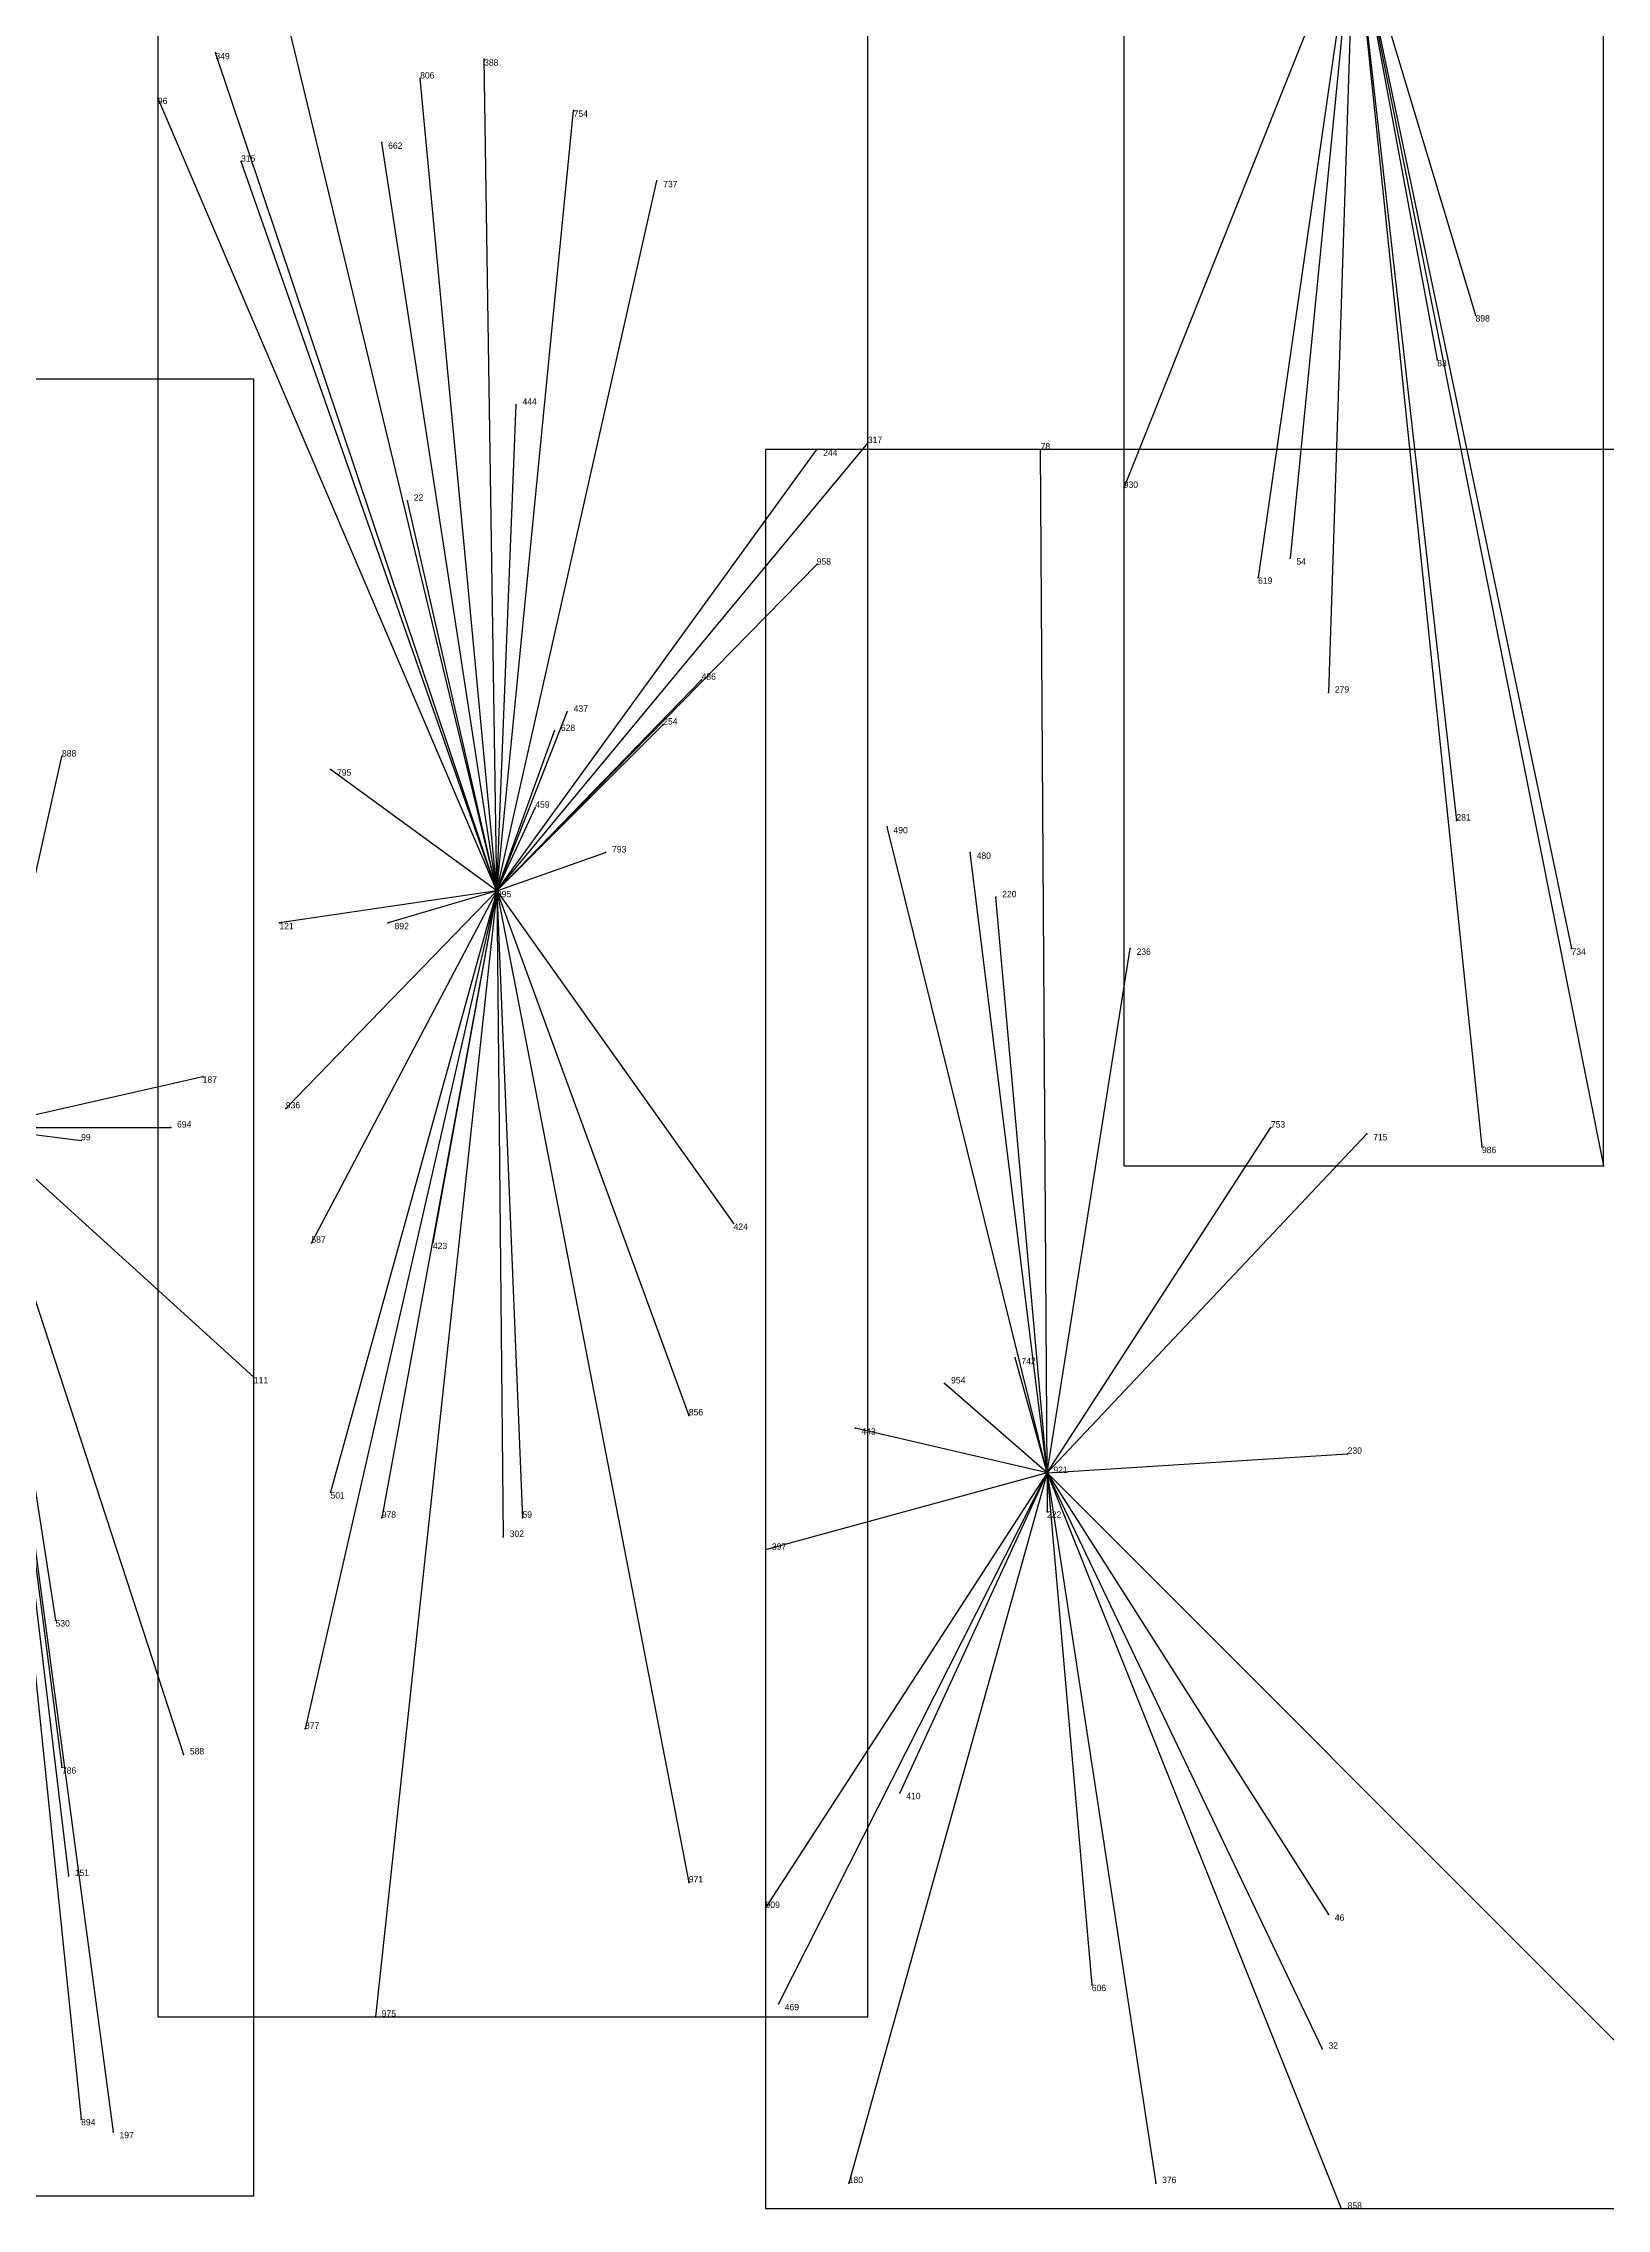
# Model space of a CAD drawing. Extents: x 0 to 1, y 0 to 1.
# Drawn here: x 0.6261 to 0.8705, y 0.002 to 0.3405 of the extents above; entities that cross this region are included whole.
import ezdxf

# ---------------------------------------------------------------- set-up
doc = ezdxf.new("R2010")
doc.units = 0
for name, color, linetype in [('Clients', 3, 'CONTINUOUS'), ('Facilities', 3, 'CONTINUOUS'), ('Facilities_lines', 3, 'CONTINUOUS'), ('Min_max_boxes', 1, 'CONTINUOUS'), ('Normals', 1, 'CONTINUOUS'), ('Source_points', 5, 'CONTINUOUS'), ('Text', 3, 'CONTINUOUS')]:
    doc.layers.add(name, color=color, linetype=linetype)

msp = doc.modelspace()

# ---------------------------------------------------------------- linework, layer by layer
at = {"layer": 'Clients', "color": 5}
for p in [(0.653, 0.339), (0.695, 0.338), (0.644, 0.332), (0.685, 0.335), (0.709, 0.33), (0.679, 0.325), (0.657, 0.322), (0.722, 0.319), (0.85, 0.298), (0.844, 0.291), (0.7, 0.284), (0.755, 0.278), (0.747, 0.277), (0.782, 0.277), (0.795, 0.271), (0.683, 0.269), (0.747, 0.259), (0.821, 0.26), (0.816, 0.257), (0.729, 0.241), (0.827, 0.239), (0.708, 0.236), (0.723, 0.234), (0.706, 0.233), (0.629, 0.229), (0.671, 0.227), (0.703, 0.221), (0.758, 0.218), (0.847, 0.219), (0.714, 0.214), (0.771, 0.214), (0.775, 0.207), (0.663, 0.203), (0.68, 0.203), (0.796, 0.199), (0.865, 0.199), (0.651, 0.179), (0.664, 0.174), (0.646, 0.171), (0.818, 0.171), (0.833, 0.17), (0.632, 0.169), (0.851, 0.168), (0.87, 0.165), (0.734, 0.156), (0.668, 0.153), (0.687, 0.153), (0.778, 0.135), (0.659, 0.132), (0.767, 0.131), (0.727, 0.126), (0.753, 0.124), (0.83, 0.12), (0.671, 0.114), (0.679, 0.11), (0.701, 0.11), (0.783, 0.111), (0.698, 0.107), (0.739, 0.105), (0.628, 0.094), (0.667, 0.077), (0.648, 0.073), (0.629, 0.071), (0.76, 0.067), (0.63, 0.054), (0.727, 0.053), (0.739, 0.049), (0.827, 0.048), (0.741, 0.034), (0.79, 0.037), (0.678, 0.032), (0.826, 0.027), (0.632, 0.016), (0.637, 0.014), (0.752, 0.006), (0.8, 0.006), (0.829, 0.002)]:
    msp.add_point(p, dxfattribs=at)
at = {"layer": 'Facilities', "color": 3}
for p in [(0.697, 0.208), (0.783, 0.117)]:
    msp.add_point(p, dxfattribs=at)
at = {"layer": 'Facilities_lines', "color": 3}
for p, q in [((0.697, 0.208), (0.658, 0.37)), ((0.831, 0.361), (0.795, 0.271)), ((0.831, 0.361), (0.816, 0.257)), ((0.831, 0.361), (0.821, 0.26)), ((0.831, 0.361), (0.827, 0.239)), ((0.831, 0.361), (0.844, 0.291)), ((0.831, 0.361), (0.847, 0.219)), ((0.831, 0.361), (0.87, 0.165)), ((0.831, 0.361), (0.865, 0.199)), ((0.831, 0.361), (0.85, 0.298)), ((0.831, 0.361), (0.851, 0.168)), ((0.697, 0.208), (0.653, 0.339)), ((0.697, 0.208), (0.695, 0.338)), ((0.697, 0.208), (0.644, 0.332)), ((0.697, 0.208), (0.685, 0.335)), ((0.697, 0.208), (0.709, 0.33)), ((0.697, 0.208), (0.679, 0.325)), ((0.697, 0.208), (0.657, 0.322)), ((0.697, 0.208), (0.722, 0.319)), ((0.697, 0.208), (0.7, 0.284)), ((0.697, 0.208), (0.755, 0.278)), ((0.697, 0.208), (0.747, 0.277)), ((0.783, 0.117), (0.782, 0.277)), ((0.697, 0.208), (0.683, 0.269)), ((0.697, 0.208), (0.747, 0.259)), ((0.697, 0.208), (0.729, 0.241)), ((0.697, 0.208), (0.708, 0.236)), ((0.697, 0.208), (0.723, 0.234)), ((0.697, 0.208), (0.706, 0.233)), ((0.616, 0.171), (0.629, 0.229)), ((0.697, 0.208), (0.671, 0.227)), ((0.697, 0.208), (0.703, 0.221)), ((0.783, 0.117), (0.758, 0.218)), ((0.697, 0.208), (0.714, 0.214)), ((0.783, 0.117), (0.771, 0.214)), ((0.697, 0.208), (0.663, 0.203)), ((0.697, 0.208), (0.664, 0.174)), ((0.697, 0.208), (0.667, 0.077)), ((0.697, 0.208), (0.668, 0.153)), ((0.697, 0.208), (0.671, 0.114)), ((0.697, 0.208), (0.678, 0.032)), ((0.697, 0.208), (0.679, 0.11)), ((0.697, 0.208), (0.68, 0.203)), ((0.697, 0.208), (0.687, 0.153)), ((0.697, 0.208), (0.701, 0.11)), ((0.697, 0.208), (0.698, 0.107)), ((0.697, 0.208), (0.734, 0.156)), ((0.697, 0.208), (0.727, 0.126)), ((0.697, 0.208), (0.727, 0.053)), ((0.783, 0.117), (0.775, 0.207)), ((0.783, 0.117), (0.796, 0.199)), ((0.616, 0.171), (0.651, 0.179)), ((0.616, 0.171), (0.632, 0.169)), ((0.616, 0.171), (0.659, 0.132)), ((0.616, 0.171), (0.63, 0.054)), ((0.616, 0.171), (0.637, 0.014)), ((0.616, 0.171), (0.628, 0.094)), ((0.616, 0.171), (0.648, 0.073)), ((0.616, 0.171), (0.646, 0.171)), ((0.616, 0.171), (0.629, 0.071)), ((0.616, 0.171), (0.632, 0.016)), ((0.783, 0.117), (0.818, 0.171)), ((0.783, 0.117), (0.833, 0.17)), ((0.783, 0.117), (0.778, 0.135)), ((0.783, 0.117), (0.767, 0.131)), ((0.783, 0.117), (0.753, 0.124)), ((0.783, 0.117), (0.83, 0.12)), ((0.783, 0.117), (0.739, 0.105)), ((0.783, 0.117), (0.739, 0.049)), ((0.783, 0.117), (0.741, 0.034)), ((0.783, 0.117), (0.752, 0.006)), ((0.783, 0.117), (0.76, 0.067)), ((0.783, 0.117), (0.8, 0.006)), ((0.783, 0.117), (0.783, 0.111)), ((0.783, 0.117), (0.79, 0.037)), ((0.783, 0.117), (0.872, 0.028)), ((0.783, 0.117), (0.826, 0.027)), ((0.783, 0.117), (0.827, 0.048)), ((0.783, 0.117), (0.829, 0.002))]:
    msp.add_line(p, q, dxfattribs=at)
at = {"layer": 'Min_max_boxes', "color": 1}
for p, q in [((0.795, 0.542), (0.795, 0.165)), ((0.795, 0.542), (0.795, 0.165)), ((0.87, 0.165), (0.87, 0.542)), ((0.87, 0.165), (0.87, 0.542)), ((0.644, 0.37), (0.644, 0.032)), ((0.644, 0.37), (0.644, 0.032)), ((0.755, 0.032), (0.755, 0.37)), ((0.755, 0.032), (0.755, 0.37)), ((0.659, 0.288), (0.558, 0.288)), ((0.659, 0.288), (0.558, 0.288)), ((0.659, 0.004), (0.659, 0.288)), ((0.659, 0.004), (0.659, 0.288)), ((0.659, 0.288), (0.659, 0.288)), ((0.872, 0.277), (0.739, 0.277)), ((0.739, 0.277), (0.739, 0.002)), ((0.872, 0.277), (0.739, 0.277)), ((0.739, 0.277), (0.739, 0.002)), ((0.739, 0.277), (0.739, 0.277)), ((0.795, 0.165), (0.87, 0.165)), ((0.795, 0.165), (0.87, 0.165)), ((0.795, 0.165), (0.795, 0.165)), ((0.87, 0.165), (0.87, 0.165)), ((0.644, 0.032), (0.755, 0.032)), ((0.644, 0.032), (0.755, 0.032)), ((0.644, 0.032), (0.644, 0.032)), ((0.755, 0.032), (0.755, 0.032)), ((0.558, 0.004), (0.659, 0.004)), ((0.558, 0.004), (0.659, 0.004)), ((0.659, 0.004), (0.659, 0.004)), ((0.739, 0.002), (0.872, 0.002)), ((0.739, 0.002), (0.872, 0.002)), ((0.739, 0.002), (0.739, 0.002))]:
    msp.add_line(p, q, dxfattribs=at)
at = {"layer": 'Normals', "color": 1}
for p, q in [((0.653, 0.339), (0.653, 0.339, 0.1)), ((0.695, 0.338), (0.695, 0.338, 0.1)), ((0.644, 0.332), (0.644, 0.332, 0.1)), ((0.685, 0.335), (0.685, 0.335, 0.1)), ((0.709, 0.33), (0.709, 0.33, 0.1)), ((0.679, 0.325), (0.679, 0.325, 0.1)), ((0.657, 0.322), (0.657, 0.322, 0.1)), ((0.722, 0.319), (0.722, 0.319, 0.1)), ((0.85, 0.298), (0.85, 0.298, 0.1)), ((0.844, 0.291), (0.844, 0.291, 0.1)), ((0.7, 0.284), (0.7, 0.284, 0.1)), ((0.755, 0.278), (0.755, 0.278, 0.1)), ((0.747, 0.277), (0.747, 0.277, 0.1)), ((0.782, 0.277), (0.782, 0.277, 0.1)), ((0.795, 0.271), (0.795, 0.271, 0.1)), ((0.683, 0.269), (0.683, 0.269, 0.1)), ((0.747, 0.259), (0.747, 0.259, 0.1)), ((0.821, 0.26), (0.821, 0.26, 0.1)), ((0.816, 0.257), (0.816, 0.257, 0.1)), ((0.729, 0.241), (0.729, 0.241, 0.1)), ((0.827, 0.239), (0.827, 0.239, 0.1)), ((0.708, 0.236), (0.708, 0.236, 0.1)), ((0.723, 0.234), (0.723, 0.234, 0.1)), ((0.706, 0.233), (0.706, 0.233, 0.1)), ((0.629, 0.229), (0.629, 0.229, 0.1)), ((0.671, 0.227), (0.671, 0.227, 0.1)), ((0.703, 0.221), (0.703, 0.221, 0.1)), ((0.758, 0.218), (0.758, 0.218, 0.1)), ((0.847, 0.219), (0.847, 0.219, 0.1)), ((0.714, 0.214), (0.714, 0.214, 0.1)), ((0.771, 0.214), (0.771, 0.214, 0.1)), ((0.697, 0.208), (0.697, 0.208, 0.1)), ((0.775, 0.207), (0.775, 0.207, 0.1)), ((0.663, 0.203), (0.663, 0.203, 0.1)), ((0.68, 0.203), (0.68, 0.203, 0.1)), ((0.796, 0.199), (0.796, 0.199, 0.1)), ((0.865, 0.199), (0.865, 0.199, 0.1)), ((0.651, 0.179), (0.651, 0.179, 0.1)), ((0.664, 0.174), (0.664, 0.174, 0.1)), ((0.646, 0.171), (0.646, 0.171, 0.1)), ((0.818, 0.171), (0.818, 0.171, 0.1)), ((0.833, 0.17), (0.833, 0.17, 0.1)), ((0.632, 0.169), (0.632, 0.169, 0.1)), ((0.851, 0.168), (0.851, 0.168, 0.1)), ((0.87, 0.165), (0.87, 0.165, 0.1)), ((0.734, 0.156), (0.734, 0.156, 0.1)), ((0.668, 0.153), (0.668, 0.153, 0.1)), ((0.687, 0.153), (0.687, 0.153, 0.1)), ((0.778, 0.135), (0.778, 0.135, 0.1)), ((0.659, 0.132), (0.659, 0.132, 0.1)), ((0.767, 0.131), (0.767, 0.131, 0.1)), ((0.727, 0.126), (0.727, 0.126, 0.1)), ((0.753, 0.124), (0.753, 0.124, 0.1)), ((0.83, 0.12), (0.83, 0.12, 0.1)), ((0.783, 0.117), (0.783, 0.117, 0.1)), ((0.671, 0.114), (0.671, 0.114, 0.1)), ((0.679, 0.11), (0.679, 0.11, 0.1)), ((0.701, 0.11), (0.701, 0.11, 0.1)), ((0.783, 0.111), (0.783, 0.111, 0.1)), ((0.698, 0.107), (0.698, 0.107, 0.1)), ((0.739, 0.105), (0.739, 0.105, 0.1)), ((0.628, 0.094), (0.628, 0.094, 0.1)), ((0.667, 0.077), (0.667, 0.077, 0.1)), ((0.648, 0.073), (0.648, 0.073, 0.1)), ((0.629, 0.071), (0.629, 0.071, 0.1)), ((0.76, 0.067), (0.76, 0.067, 0.1)), ((0.63, 0.054), (0.63, 0.054, 0.1)), ((0.727, 0.053), (0.727, 0.053, 0.1)), ((0.739, 0.049), (0.739, 0.049, 0.1)), ((0.827, 0.048), (0.827, 0.048, 0.1)), ((0.741, 0.034), (0.741, 0.034, 0.1)), ((0.79, 0.037), (0.79, 0.037, 0.1)), ((0.678, 0.032), (0.678, 0.032, 0.1)), ((0.826, 0.027), (0.826, 0.027, 0.1)), ((0.632, 0.016), (0.632, 0.016, 0.1)), ((0.637, 0.014), (0.637, 0.014, 0.1)), ((0.752, 0.006), (0.752, 0.006, 0.1)), ((0.8, 0.006), (0.8, 0.006, 0.1)), ((0.829, 0.002), (0.829, 0.002, 0.1))]:
    msp.add_line(p, q, dxfattribs=at)
at = {"layer": 'Source_points', "color": 5}
for p in [(0.653, 0.339), (0.695, 0.338), (0.644, 0.332), (0.685, 0.335), (0.709, 0.33), (0.679, 0.325), (0.657, 0.322), (0.722, 0.319), (0.85, 0.298), (0.844, 0.291), (0.7, 0.284), (0.755, 0.278), (0.747, 0.277), (0.782, 0.277), (0.795, 0.271), (0.683, 0.269), (0.747, 0.259), (0.821, 0.26), (0.816, 0.257), (0.729, 0.241), (0.827, 0.239), (0.708, 0.236), (0.723, 0.234), (0.706, 0.233), (0.629, 0.229), (0.671, 0.227), (0.703, 0.221), (0.758, 0.218), (0.847, 0.219), (0.714, 0.214), (0.771, 0.214), (0.697, 0.208), (0.775, 0.207), (0.663, 0.203), (0.68, 0.203), (0.796, 0.199), (0.865, 0.199), (0.651, 0.179), (0.664, 0.174), (0.646, 0.171), (0.818, 0.171), (0.833, 0.17), (0.632, 0.169), (0.851, 0.168), (0.87, 0.165), (0.734, 0.156), (0.668, 0.153), (0.687, 0.153), (0.778, 0.135), (0.659, 0.132), (0.767, 0.131), (0.727, 0.126), (0.753, 0.124), (0.83, 0.12), (0.783, 0.117), (0.671, 0.114), (0.679, 0.11), (0.701, 0.11), (0.783, 0.111), (0.698, 0.107), (0.739, 0.105), (0.628, 0.094), (0.667, 0.077), (0.648, 0.073), (0.629, 0.071), (0.76, 0.067), (0.63, 0.054), (0.727, 0.053), (0.739, 0.049), (0.827, 0.048), (0.741, 0.034), (0.79, 0.037), (0.678, 0.032), (0.826, 0.027), (0.632, 0.016), (0.637, 0.014), (0.752, 0.006), (0.8, 0.006), (0.829, 0.002)]:
    msp.add_point(p, dxfattribs=at)

# ---------------------------------------------------------------- texts
at = {"layer": 'Text', "color": 3}
for s, p in [('349', (0.653, 0.338)), ('806', (0.685, 0.335)), ('388', (0.695, 0.337)), ('96', (0.644, 0.331)), ('754', (0.709, 0.329)), ('662', (0.68, 0.324)), ('315', (0.657, 0.322)), ('737', (0.723, 0.318)), ('898', (0.85, 0.297)), ('83', (0.844, 0.29)), ('444', (0.701, 0.284)), ('317', (0.755, 0.278)), ('78', (0.782, 0.277)), ('244', (0.748, 0.276)), ('930', (0.795, 0.271)), ('22', (0.684, 0.269)), ('958', (0.747, 0.259)), ('54', (0.822, 0.259)), ('619', (0.816, 0.256)), ('486', (0.729, 0.241)), ('437', (0.709, 0.236)), ('279', (0.828, 0.239)), ('628', (0.707, 0.233)), ('254', (0.723, 0.234)), ('888', (0.629, 0.229)), ('795', (0.672, 0.226)), ('459', (0.703, 0.221)), ('490', (0.759, 0.217)), ('281', (0.847, 0.219)), ('793', (0.715, 0.214)), ('480', (0.772, 0.213)), ('995', (0.697, 0.207)), ('220', (0.776, 0.207)), ('121', (0.663, 0.202)), ('892', (0.681, 0.202)), ('236', (0.797, 0.198)), ('734', (0.865, 0.198)), ('187', (0.651, 0.178)), ('936', (0.664, 0.174)), ('99', (0.632, 0.169)), ('694', (0.647, 0.171)), ('753', (0.818, 0.171)), ('715', (0.834, 0.169)), ('986', (0.851, 0.167)), ('424', (0.734, 0.155)), ('587', (0.668, 0.153)), ('423', (0.687, 0.152)), ('742', (0.779, 0.134)), ('111', (0.659, 0.131)), ('954', (0.768, 0.131)), ('856', (0.727, 0.126)), ('443', (0.754, 0.123)), ('230', (0.83, 0.12)), ('921', (0.784, 0.117)), ('501', (0.671, 0.113)), ('978', (0.679, 0.11)), ('59', (0.701, 0.11)), ('222', (0.783, 0.11)), ('302', (0.699, 0.107)), ('397', (0.74, 0.105)), ('530', (0.628, 0.093)), ('877', (0.667, 0.077)), ('588', (0.649, 0.073)), ('786', (0.629, 0.07)), ('410', (0.761, 0.066)), ('151', (0.631, 0.054)), ('971', (0.727, 0.053)), ('909', (0.739, 0.049)), ('46', (0.828, 0.047)), ('469', (0.742, 0.033)), ('606', (0.79, 0.036)), ('975', (0.679, 0.032)), ('32', (0.827, 0.027)), ('894', (0.632, 0.015)), ('197', (0.638, 0.013)), ('180', (0.752, 0.006)), ('376', (0.801, 0.006)), ('858', (0.83, 0.002))]:
    msp.add_text(s, height=0.001, dxfattribs=at).set_placement(p)

doc.saveas('drawing.dxf')
